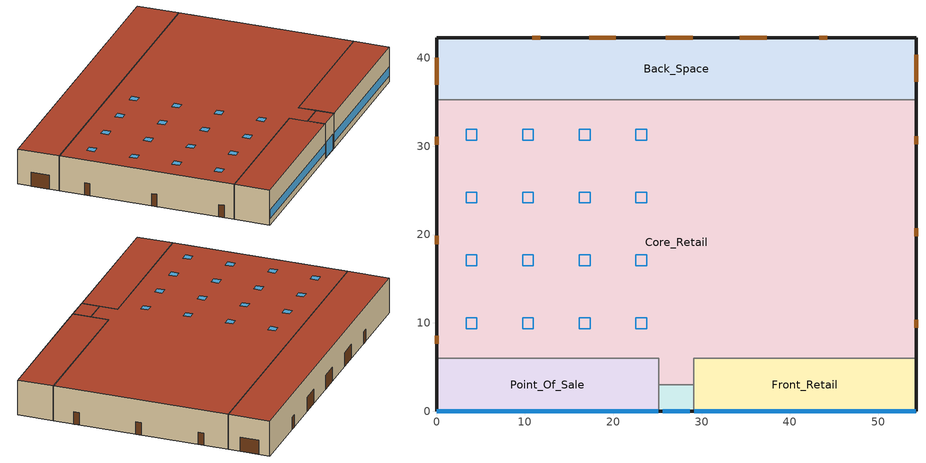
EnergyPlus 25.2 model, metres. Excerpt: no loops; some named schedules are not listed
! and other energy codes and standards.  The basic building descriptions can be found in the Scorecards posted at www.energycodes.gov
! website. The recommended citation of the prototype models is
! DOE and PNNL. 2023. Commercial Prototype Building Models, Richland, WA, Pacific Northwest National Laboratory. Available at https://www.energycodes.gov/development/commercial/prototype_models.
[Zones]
Back_Space
 floor ground (Back_Space_Floor_Ffactor): 54.27,35.27 0,35.27 0,42.27 54.27,42.27 z0
 wall outside (nonres_ext_wall_grd): 54.27,35.27 54.27,42.27 0,42.27 0,35.27 z0:6.1
 wall to Core_Retail (int_wall): 0,35.27 54.27,35.27 z0:6.1
 door (Swinging Door_con): 44.21,42.27 43.3,42.27 / 11.75,42.27 10.83,42.27 z0:2.13
 door (Overhead Door_con): 54.27,37.32 54.27,40.36 / 37.36,42.27 34.31,42.27 / 28.98,42.27 25.93,42.27 / 20.31,42.27 17.26,42.27 / 0,40.01 0,36.96 z0:2.44
 roof outside (nonres_roof): 0,35.27 54.27,35.27 54.27,42.27 0,42.27 z6.1
Core_Retail
 floor ground (Core_Retail_Floor_Ffactor): 25.14,3 25.14,6 0,6 0,35.27 54.27,35.27 54.27,6 29.14,6 29.14,3 z0
 wall outside (nonres_ext_wall_grd): 0,35.27 0,6 / 54.27,6 54.27,35.27 z0:6.1
 wall to Front_Retail (int_wall): 29.14,3 29.14,6 54.27,6 z0:6.1
 wall to Point_Of_Sale (int_wall): 0,6 25.14,6 25.14,3 z0:6.1
 wall to Front_Entry (int_wall): 25.14,3 29.14,3 z0:6.1
 door (Swinging Door_con): 0,8.54 0,7.62 / 0,19.84 0,18.93 / 0,31.06 0,30.15 / 54.27,9.44 54.27,10.35 / 54.27,19.81 54.27,20.72 / 54.27,30.23 54.27,31.15 z0:2.13
 roof outside (nonres_roof): 25.14,6 25.14,3 29.14,3 29.14,6 54.27,6 54.27,35.27 0,35.27 0,6 z6.1
 skylight (NonresSkylight_U_0.5_SHGC_0.4): 3.35,31.92 3.35,30.7 4.57,30.7 4.57,31.92 z6.1; 9.75,31.92 9.75,30.7 10.97,30.7 10.97,31.92 z6.1; 16.15,31.92 16.15,30.7 17.37,30.7 17.37,31.92 z6.1; 22.56,31.92 22.56,30.7 23.78,30.7 23.78,31.92 z6.1; 3.35,10.57 3.35,9.35 4.57,9.35 4.57,10.57 z6.1; 9.75,10.57 9.75,9.35 10.97,9.35 10.97,10.57 z6.1; 22.56,10.57 22.56,9.35 23.78,9.35 23.78,10.57 z6.1; 16.15,10.57 16.15,9.35 17.37,9.35 17.37,10.57 z6.1; 9.75,17.68 9.75,16.46 10.97,16.46 10.97,17.68 z6.1; 3.35,17.68 3.35,16.46 4.57,16.46 4.57,17.68 z6.1; 16.15,17.68 16.15,16.46 17.37,16.46 17.37,17.68 z6.1; 22.56,17.68 22.56,16.46 23.78,16.46 23.78,17.68 z6.1; 9.75,24.8 9.75,23.58 10.97,23.58 10.97,24.8 z6.1; 3.35,24.8 3.35,23.58 4.57,23.58 4.57,24.8 z6.1; 16.15,24.8 16.15,23.58 17.37,23.58 17.37,24.8 z6.1; 22.56,24.8 22.56,23.58 23.78,23.58 23.78,24.8 z6.1
Point_Of_Sale
 floor ground (Point_Of_Sale_Floor_Ffactor): 0,0 0,6 25.14,6 25.14,0 z0
 wall outside (nonres_ext_wall_grd): 0,6 0,0 25.14,0 z0:6.1
 wall to Front_Entry (int_wall): 25.14,0 25.14,3 z0:6.1
 window (NonresWindow_U_0.362_SHGC_0.359): 0.05,0 25.09,0 z1.14:2.66
 roof outside (nonres_roof): 0,6 0,0 25.14,0 25.14,6 z6.1
Front_Retail
 floor ground (Front_Retail_Floor_Ffactor): 54.27,0 29.14,0 29.14,6 54.27,6 z0
 wall outside (nonres_ext_wall_grd): 29.14,0 54.27,0 54.27,6 z0:6.1
 wall to Front_Entry (int_wall): 29.14,3 29.14,0 z0:6.1
 window (NonresWindow_U_0.362_SHGC_0.359): 29.19,0 54.22,0 z1.14:2.66
 roof outside (nonres_roof): 29.14,0 54.27,0 54.27,6 29.14,6 z6.1
Front_Entry
 floor ground (Front_Entry_Floor_Ffactor): 25.14,0 25.14,3 29.14,3 29.14,0 z0
 wall outside (nonres_ext_wall_grd): 25.14,0 29.14,0 z0:6.1
 window (NonresWindow_U_0.362_SHGC_0.359): 25.64,0 28.64,0 z0.05:2.66
 roof outside (nonres_roof): 25.14,3 25.14,0 29.14,0 29.14,3 z6.1
[Building]
RetailStandalone: North Axis {deg}=0; Terrain=City; Loads Convergence Tolerance Value {W}=0.04; Temperature Convergence Tolerance Value {deltaC}=0.2; Solar Distribution=FullInteriorAndExterior; Maximum Number of Warmup Days=25; Minimum Number of Warmup Days=6
[Site:Location]
Albuquerque.Intl.Sunport_NM_USA WMO=723650: Latitude {deg}=35.04; Longitude {deg}=-106.62; Time Zone {hr}=-7; Elevation {m}=1620
[SizingPeriod:DesignDay] Day of Month=21; Dry-Bulb Temperature Range Modifier Type=DefaultMultipliers; Humidity Condition Type=Wetbulb; Barometric Pressure {Pa}=83318; Rain Indicator=No; Snow Indicator=No; Daylight Saving Time Indicator=No
Name | Month | Day Type | Maximum Dry-Bulb Temperature {C} | Daily Dry-Bulb Temperature Range {deltaC} | Wetbulb or DewPoint at Maximum Dry-Bulb {C} | Wind Speed {m/s} | Wind Direction {deg} | Solar Model Indicator | Sky Clearness | ASHRAE Clear Sky Optical Depth for Beam Irradiance (taub) | ASHRAE Clear Sky Optical Depth for Diffuse Irradiance (taud)
Albuquerque.Intl.Sunport_NM_USA Ann Htg 99.6% Condns DB | 12 | WinterDesignDay | -7.9 | 0 | -7.9 | 3.2 | 0 | ASHRAEClearSky | 0
Albuquerque.Intl.Sunport_NM_USA Ann Clg .4% Condns DB=>MWB | 7 | SummerDesignDay | 35.1 | 13.5 | 15.7 | 4.4 | 220 | ASHRAETau |  | 0.463 | 1.887
[Site:WaterMainsTemperature]
Calculation Method=CORRELATION; Annual Average Outdoor Air Temperature {C}=13.6333; Maximum Difference In Monthly Average Outdoor Air Temperatures {deltaC}=23.5
[Site:GroundTemperature:FCfactorMethod]
13.7, 7, 2.1, 2.6, 4.3, 8.8, 13.9, 17.8, 23.2, 25.6, 24.1, 20.5
[Material:NoMass] Thermal Absorptance=0.9; Solar Absorptance=0.7; Visible Absorptance=0.7
Name | Roughness | Thermal Resistance {m2-K/W}
Opaque Door panel_con | MediumRough | 0.475973
Overhead Door_con Panel | MediumRough | 0.568097
Nonres_Roof_Insulation | MediumSmooth | 5.30668
Nonres_Exterior_Wall_Insulation_grd | MediumSmooth | 1.09083
[Construction]
Swinging Door_con: Opaque Door panel_con
Overhead Door_con: Overhead Door_con Panel
InteriorFurnishings: Std Wood 6inch
int_wall: G01 13mm gypsum board, G01 13mm gypsum board
nonres_roof: F13 Built-up roofing, Nonres_Roof_Insulation, F08 Metal surface
nonres_ext_wall_grd: 200mm Normalweight concrete wall, Nonres_Exterior_Wall_Insulation_grd, G01 13mm gypsum board
NonresWindow_U_0.362_SHGC_0.359: Nonres Window Glazing Layer
NonresSkylight_U_0.5_SHGC_0.4: Nonres Skylight Glazing Layer
[Material]
Name | Roughness | Thickness {m} | Conductivity {W/m-K} | Density {kg/m3} | Specific Heat {J/kg-K} | Thermal Absorptance | Solar Absorptance | Visible Absorptance
Std Wood 6inch | MediumSmooth | 0.15 | 0.12 | 540 | 1210 | 0.9 | 0.7 | 0.7
F08 Metal surface | Smooth | 0.0008 | 45.28 | 7824 | 500
F13 Built-up roofing | Rough | 0.0095 | 0.16 | 1120 | 1460 | 0.9 | 0.77
G01 13mm gypsum board | Smooth | 0.0127 | 0.16 | 800 | 1090 | 0.9 | 0.7 | 0.5
200mm Normalweight concrete wall | MediumRough | 0.2032 | 2.31 | 2322 | 832
[WindowMaterial:SimpleGlazingSystem]
Name | U-Factor {W/m2-K} | Solar Heat Gain Coefficient | Visible Transmittance
Nonres Window Glazing Layer | 2.05553 | 0.359 | 0.3949
Nonres Skylight Glazing Layer | 2.83913 | 0.4 | 0.4
[Construction:FfactorGroundFloor] F-Factor {W/m-K}=0.90012
Name | Area {m2} | PerimeterExposed {m}
Back_Space_Floor_Ffactor | 379.89 | 68.27
Core_Retail_Floor_Ffactor | 1600.48 | 58.54
Point_Of_Sale_Floor_Ffactor; Front_Retail_Floor_Ffactor | 150.81 | 31.135
Front_Entry_Floor_Ffactor | 12 | 4
[Zone] Type=1; Multiplier=1; Ceiling Height {m}=-9999; Floor Area {m2}=autocalculate; Part of Total Floor Area=Yes
Name | Volume {m3}
Back_Space | 2317.33
Core_Retail | 9762.95
Point_Of_Sale; Front_Retail | 919.941
Front_Entry | 73.2
[Daylighting:Controls]
Core_Retail_DaylCtrl: Zone or Space=Core_Retail; Daylighting Method=SplitFlux; Availability Schedule=DaylightAvailSch; Lighting Control Type=Continuousoff; Minimum Input Power Fraction for Continuous or ContinuousOff Dimming Control=0.2; Minimum Light Output Fraction for Continuous or ContinuousOff Dimming Control=0.2; Number of Stepped Control Steps=3; Probability Lighting will be Reset When Needed in Manual Stepped Control=1; Glare Calculation Daylighting Reference Point=Core_Retail_DaylRefPt1; Glare Calculation Azimuth Angle of View Direction Clockwise from Zone y-Axis {deg}=0; Maximum Allowable Discomfort Glare Index=22; Daylighting Reference Point 1=Core_Retail_DaylRefPt1; Fraction of Lights Controlled by Reference Point 1=0.25; Illuminance Setpoint at Reference Point 1 {lux}=538; Daylighting Reference Point 2=Core_Retail_DaylRefPt2; Fraction of Lights Controlled by Reference Point 2=0.25; Illuminance Setpoint at Reference Point 2 {lux}=538
[InternalMass] Construction=InteriorFurnishings
Name | Zone or ZoneList | Surface Area {m2}
Back_Space_InternalMass_1 | Back_Space | 759.78
Core_Retail_InternalMass_1 | Core_Retail | 3200.97
Point_Of_Sale_InternalMass_1 | Point_Of_Sale | 301.62
Front_Retail_InternalMass_1 | Front_Retail | 301.62
Front_Entry_InternalMass_1 | Front_Entry | 24
[People] Number of People Schedule=BLDG_OCC_SCH; Fraction Radiant=0.3; Sensible Heat Fraction=AUTOCALCULATE; Activity Level Schedule=ACTIVITY_SCH; Enable ASHRAE 55 Comfort Warnings=No; Mean Radiant Temperature Calculation Type=EnclosureAveraged; Work Efficiency Schedule=WORK_EFF_SCH; Clothing Insulation Calculation Method=ClothingInsulationSchedule; Clothing Insulation Schedule=CLOTHING_SCH; Air Velocity Schedule=AIR_VELO_SCH; Thermal Comfort Model 1 Type=FANGER
Name | Zone or ZoneList or Space or SpaceList | Number of People Calculation Method | Floor Area per Person {m2/person} | Number of People
Back_Space | Back_Space | Area/Person | 46.452
Core_Retail | Core_Retail | Area/Person | 6.193
Point_Of_Sale | Point_Of_Sale | Area/Person | 6.193
Front_Retail | Front_Retail | Area/Person | 6.193
Front_Entry | Front_Entry | People |  | 1.938
[Lights] Design Level Calculation Method=Watts/Area; Return Air Fraction=0; Fraction Radiant=0.7; Fraction Visible=0.2; Fraction Replaceable=1; Return Air Fraction Calculated from Plenum Temperature=No
Name | Zone or ZoneList or Space or SpaceList | Schedule | Watts per Floor Area {W/m2}
Back_Space_Lights | Back_Space | ltg_sch_back | 4.67393
Core_Retail_Lights | Core_Retail | ltg_sch_core | 11.30209
Point_Of_Sale_Lights | Point_Of_Sale | ltg_sch_sale | 11.30209
Front_Retail_Lights | Front_Retail | ltg_sch_front | 11.30209
Front_Entry_Lights | Front_Entry | ltg_sch_entry | 7.53473
[ElectricEquipment] Schedule=BLDG_EQUIP_SCH; Design Level Calculation Method=EquipmentLevel; Fraction Latent=0; Fraction Radiant=0.5; Fraction Lost=0
Name | Zone or ZoneList or Space or SpaceList | Design Level {W}
Back_Space_MiscPlug_Equip | Back_Space | 3065.71
Core_Retail_MiscPlug_Equip | Core_Retail | 5169.56
Point_Of_Sale_MiscPlug_Equip | Point_Of_Sale | 3245.43
Front_Retail_MiscPlug_Equip | Front_Retail | 487.1163
[ZoneInfiltration:DesignFlowRate] Temperature Term Coefficient=0; Velocity Squared Term Coefficient=0
Name | Zone or ZoneList or Space or SpaceList | Schedule | Design Flow Rate Calculation Method | Flow Rate per Exterior Surface Area {m3/s-m2} | Constant Term Coefficient | Velocity Term Coefficient | Design Flow Rate {m3/s}
Back_Space_Infiltration | Back_Space | INFIL_SCH_PNNL | Flow/ExteriorWallArea | 0.000569572 | 0 | 0.224
Core_Retail_Infiltration | Core_Retail | INFIL_SCH_PNNL | Flow/ExteriorWallArea | 0.000569572 | 0 | 0.224
Point_Of_Sale_Infiltration | Point_Of_Sale | INFIL_SCH_PNNL | Flow/ExteriorWallArea | 0.000569572 | 0 | 0.224
Front_Retail_Infiltration | Front_Retail | INFIL_SCH_PNNL | Flow/ExteriorWallArea | 0.000569572 | 0 | 0.224
Front_Entry_Infiltration | Front_Entry | INFIL_SCH_PNNL | Flow/ExteriorWallArea | 0.000569572 | 0 | 0.224
Front_Entry_Door_Infiltration | Front_Entry | INFIL_Door_Opening_SCH | Flow/Zone |  | 1 | 0 | 0.937287
[Exterior:Lights] Control Option=AstronomicalClock
Name | Schedule | Design Level {W}
Exterior_Lights_a | Exterior_lighting_schedule_a | 358.54
Exterior_Lights_b | Exterior_lighting_schedule_b_2016 | 3462.32
[EnergyManagementSystem:Sensor]
Name | Output:Variable or Output:Meter Index Key | Output:Variable or Output:Meter
Front_Entry_LSr | Front_Entry | Zone Lights Electricity Rate
Front_Entry_Occ_Sensor | Front_Entry | People Occupant Count
OAT | Environment | Site Outdoor Air Drybulb Temperature
OAT_F |  | Site Outdoor Air Drybulb Temperature
[EnergyManagementSystem:InternalVariable]
Front_Entry_Area: Internal Data Index Key=Front_Entry; Internal Data Type=Zone Floor Area
[EnergyManagementSystem:Actuator]
Name | Actuated Component Unique | Actuated Component Type | Actuated Component Control Type
Back_Space_Light_Actuator | Back_Space_lights | Lights | Electricity Rate
Core_Retail_Light_Actuator | Core_Retail_lights | Lights | Electricity Rate
Point_Of_Sale_Light_Actuator | Point_Of_Sale_lights | Lights | Electricity Rate
Front_Retail_Light_Actuator | Front_Retail_lights | Lights | Electricity Rate
Front_Entry_Light_Actuator | Front_Entry_lights | Lights | Electricity Rate
CLGSETP_SCH_Actuator | CLGSETP_SCH_Yes_Optimum | Schedule:Compact | Schedule Value
HTGSETP_SCH_Actuator | HTGSETP_SCH_Yes_Optimum | Schedule:Compact | Schedule Value
FrontEntry_Coil | FrontEntry_CoilSched | Schedule:Compact | Schedule Value
FrontEntry_Fan | FrontEntry_FanSched | Schedule:Compact | Schedule Value
[EnergyManagementSystem:Program]
SET_Back_Space_Light_EMS_Program: SET Back_Space_LSr_IP=0.093*Back_Space_LSr/Back_Space_Area; IF (Back_Space_Occ_Sensor <= 0) && (Back_Space_LSr_IP >= 0.02); SET Back_Space_Light_Actuator = 0.02*Back_Space_Area/0.09290304; ELSE; SET Back_Space_Light_Actuator = NULL; ENDIF
SET_Core_Retail_Light_EMS_Program: SET Core_Retail_LSr_IP=0.093*Core_Retail_LSr/Core_Retail_Area; IF (Core_Retail_Occ_Sensor <= 0) && (Core_Retail_LSr_IP >= 0.02); SET Core_Retail_Light_Actuator = 0.02*Core_Retail_Area/0.09290304; ELSE; SET Core_Retail_Light_Actuator = NULL; ENDIF
SET_Point_Of_Sale_Light_EMS_Program: SET Point_Of_Sale_LSr_IP=0.093*Point_Of_Sale_LSr/Point_Of_Sale_Area; IF (Point_Of_Sale_Occ_Sensor <= 0) && (Point_Of_Sale_LSr_IP >= 0.02); SET Point_Of_Sale_Light_Actuator = 0.02*Point_Of_Sale_Area/0.09290304; ELSE; SET Point_Of_Sale_Light_Actuator = NULL; ENDIF
SET_Front_Retail_Light_EMS_Program: SET Front_Retail_LSr_IP=0.093*Front_Retail_LSr/Front_Retail_Area; IF (Front_Retail_Occ_Sensor <= 0) && (Front_Retail_LSr_IP >= 0.02); SET Front_Retail_Light_Actuator = 0.02*Front_Retail_Area/0.09290304; ELSE; SET Front_Retail_Light_Actuator = NULL; ENDIF
SET_Front_Entry_Light_EMS_Program: SET Front_Entry_LSr_IP=0.093*Front_Entry_LSr/Front_Entry_Area; IF (Front_Entry_Occ_Sensor <= 0) && (Front_Entry_LSr_IP >= 0.02); SET Front_Entry_Light_Actuator = 0.02*Front_Entry_Area/0.09290304; ELSE; SET Front_Entry_Light_Actuator = NULL; ENDIF
OA_BASED_OPTIMUM_START_EMS_Program: IF DaylightSavings==0 && DayOfWeek>1 && Hour==5 && OAT<23.9 && OAT>1.7; SET CLGSETP_SCH_Actuator = 29.4; SET HTGSETP_SCH_Actuator = 15.6; ELSEIF DaylightSavings==0 && DayOfWeek==1 && Hour==7 && OAT<23.9 && OAT>1.7; SET CLGSETP_SCH_Actuator = 29.4; SET HTGSETP_SCH_Actuator = 15.6; ELSEIF DaylightSavings==1 && DayOfWeek>1 && Hour==4 && OAT<23.9 && OAT>1.7; SET CLGSETP_SCH_Actuator = 29.4; SET HTGSETP_SCH_Actuator = 15.6; ELSEIF DaylightSavings==1 && DayOfWeek==1 && Hour==6 && OAT<23.9 && OAT>1.7; SET CLGSETP_SCH_Actuator = 29.4; SET HTGSETP_SCH_Actuator = 15.6; ELSE; SET CLGSETP_SCH_Actuator = NULL; SET HTGSETP_SCH_Actuator = NULL; ENDIF
FrontEntry_HeaterControl: SET OAT_F = (OAT_F*1.8)+32; IF OAT_F > 45; SET FrontEntry_Coil = 0; SET FrontEntry_Fan = 0; ELSE; SET FrontEntry_Coil = 1; SET FrontEntry_Fan = 1; ENDIF
[EnergyManagementSystem:ProgramCallingManager]
SET_Back_Space_Light_EMS_Program_Prog_Manager: BeginTimestepBeforePredictor; SET_Back_Space_Light_EMS_Program
SET_Core_Retail_Light_EMS_Program_Prog_Manager: BeginTimestepBeforePredictor; SET_Core_Retail_Light_EMS_Program
SET_Point_Of_Sale_Light_EMS_Program_Prog_Manager: BeginTimestepBeforePredictor; SET_Point_Of_Sale_Light_EMS_Program
SET_Front_Retail_Light_EMS_Program_Prog_Manager: BeginTimestepBeforePredictor; SET_Front_Retail_Light_EMS_Program
SET_Front_Entry_Light_EMS_Program_Prog_Manager: BeginTimestepBeforePredictor; SET_Front_Entry_Light_EMS_Program
OA_BASED_OPTIMUM_START_EMS_Program Manager: BeginTimestepBeforePredictor; OA_BASED_OPTIMUM_START_EMS_Program
FrontEntry_HeaterManager: BeginTimestepBeforePredictor; FrontEntry_HeaterControl
[Sizing:Zone]
Front_Entry: Zone Cooling Design Supply Air Temperature Input Method=SupplyAirTemperature; Zone Cooling Design Supply Air Temperature {C}=12.8; Zone Heating Design Supply Air Temperature Input Method=SupplyAirTemperature; Zone Heating Design Supply Air Temperature {C}=40; Zone Cooling Design Supply Air Humidity Ratio {kgWater/kgDryAir}=0.007; Zone Heating Design Supply Air Humidity Ratio {kgWater/kgDryAir}=0.008; Design Specification Outdoor Air Object=SZ DSOA Front_Entry; Cooling Design Air Flow Method=DesignDay; Cooling Design Air Flow Rate {m3/s}=0; Cooling Minimum Air Flow Fraction=0; Heating Design Air Flow Method=DesignDay; Heating Design Air Flow Rate {m3/s}=0; Zone Load Sizing Method=Sensible Load Only No Latent Load; Zone Latent Cooling Design Supply Air Humidity Ratio Input Method=HumidityRatioDifference; Zone Cooling Design Supply Air Humidity Ratio Difference {kgWater/kgDryAir}=0.005; Zone Latent Heating Design Supply Air Humidity Ratio Input Method=HumidityRatioDifference; Zone Humidification Design Supply Air Humidity Ratio Difference {kgWater/kgDryAir}=0.005
[DesignSpecification:OutdoorAir]
SZ DSOA Front_Entry: Outdoor Air Method=Flow/Area; Outdoor Air Flow per Zone Floor Area {m3/s-m2}=0.0011811
[ZoneControl:Thermostat]
Front_Entry Thermostat: Zone or ZoneList=Front_Entry; Control Type Schedule=Single Zone Control Type Sched; Control 1=Front_Entry Heating SP
[Coil:Heating:Fuel]
Front_Entry Unit Heater Heating Coil: Availability Schedule=FrontEntry_CoilSched; Fuel Type=NaturalGas; Burner Efficiency=0.8; Nominal Capacity {W}=AUTOSIZE; On Cycle Parasitic Electric Load {W}=0; Off Cycle Parasitic Fuel Load {W}=0
[Zone equipment]
Front_Entry: Front_Entry Unit Heater
[AvailabilityManager:NightCycle] Applicability Schedule=Always_On; Fan Schedule=HVACOperationSchd; Control Type=CycleOnAny; Thermostat Tolerance {deltaC}=1; Cycling Run Time Control Type=FixedRunTime; Cycling Run Time {s}=1800
PSZ-AC:1 Availability Manager; PSZ-AC:2 Availability Manager; PSZ-AC:3 Availability Manager; PSZ-AC:4 Availability Manager
[ThermostatSetpoint:SingleHeating]
Front_Entry Heating SP: Setpoint Temperature Schedule=HTGSETP_SCH_FrontEntry_STD2013
[ZoneHVAC:UnitHeater]
Front_Entry Unit Heater: Availability Schedule=ALWAYS_ON; Supply Air Fan=Front_Entry Unit Heater Fan; Maximum Supply Air Flow Rate {m3/s}=AUTOSIZE; Heating Coil=Front_Entry Unit Heater Heating Coil; Supply Air Fan Operation During No Heating=No; Maximum Hot Water or Steam Flow Rate {m3/s}=AUTOSIZE; Minimum Hot Water or Steam Flow Rate {m3/s}=0; Heating Convergence Tolerance=0.001
[Fan:ConstantVolume]
Front_Entry Unit Heater Fan: Availability Schedule=FrontEntry_FanSched; Fan Total Efficiency=0.536; Pressure Rise {Pa}=49.8; Maximum Flow Rate {m3/s}=AUTOSIZE; Motor Efficiency=0.825; Motor In Airstream Fraction=1
[SCHEDULE:COMPACT]
ltg_sch_entry: Through: 12/31, For: SummerDesignDay, Until: 24:00, 1, For: WinterDesignDay, Until: 24:00, 0, For: Weekdays, Until: 7:00, 0.0275, Until: 8:00, 0.11, Until: 9:00, 0.22, Until: 18:00, 0.495, Until: 21:00, 0.275, Until: 22:00, 0.11, Until: 24:00, 0.0275, For: Saturday, Until: 7:00, 0.0275, Until: 8:00, 0.055, Until: 9:00, 0.165, Until: 10:00, 0.33, Until: 18:00, 0.495, Until: 19:00, 0.275, Until: 21:00, 0.165, Until: 22:00, 0.055, Until: 24:00, 0.0275, For: AllOtherDays, Until: 9:00, 0.0275, Until: 10:00, 0.055, Until: 12:00, 0.22, Until: 17:00, 0.33, Until: 18:00, 0.22, Until: 19:00, 0.11, Until: 24:00, 0.0275
ltg_sch_core; ltg_sch_sale; ltg_sch_front: Through: 12/31, For: SummerDesignDay, Until: 24:00, 1, For: WinterDesignDay, Until: 24:00, 0, For: Weekdays, Until: 7:00, 0.05, Until: 8:00, 0.2, Until: 9:00, 0.4, Until: 18:00, 0.9, Until: 21:00, 0.5, Until: 22:00, 0.2, Until: 24:00, 0.05, For: Saturday, Until: 7:00, 0.05, Until: 8:00, 0.1, Until: 9:00, 0.3, Until: 10:00, 0.6, Until: 18:00, 0.9, Until: 19:00, 0.5, Until: 21:00, 0.3, Until: 22:00, 0.1, Until: 24:00, 0.05, For: AllOtherDays, Until: 9:00, 0.05, Until: 10:00, 0.1, Until: 12:00, 0.4, Until: 17:00, 0.6, Until: 18:00, 0.4, Until: 19:00, 0.2, Until: 24:00, 0.05
ltg_sch_back: Through: 12/31, For: SummerDesignDay, Until: 24:00, 1, For: WinterDesignDay, Until: 24:00, 0, For: Weekdays, Until: 7:00, 0.02323, Until: 8:00, 0.09293, Until: 9:00, 0.18587, Until: 18:00, 0.4182, Until: 21:00, 0.23234, Until: 22:00, 0.09293, Until: 24:00, 0.02323, For: Saturday, Until: 7:00, 0.02323, Until: 8:00, 0.04647, Until: 9:00, 0.1394, Until: 10:00, 0.2788, Until: 18:00, 0.4182, Until: 19:00, 0.23234, Until: 21:00, 0.1394, Until: 22:00, 0.04647, Until: 24:00, 0.02323, For: AllOtherDays, Until: 9:00, 0.02323, Until: 10:00, 0.04647, Until: 12:00, 0.18587, Until: 17:00, 0.2788, Until: 18:00, 0.18587, Until: 19:00, 0.09293, Until: 24:00, 0.02323
[Schedule:Compact]
BLDG_OCC_SCH: Through: 12/31, For: Weekdays, Until: 07:00, 0, Until: 08:00, 0.1, Until: 09:00, 0.2, Until: 11:00, 0.5, Until: 15:00, 0.7, Until: 16:00, 0.8, Until: 17:00, 0.7, Until: 19:00, 0.5, Until: 21:00, 0.3, Until: 24:00, 0, For: SummerDesignDay, Until: 24:00, 1, For: Saturday, Until: 07:00, 0, Until: 08:00, 0.1, Until: 09:00, 0.2, Until: 10:00, 0.5, Until: 11:00, 0.6, Until: 17:00, 0.8, Until: 18:00, 0.6, Until: 21:00, 0.2, Until: 22:00, 0.1, Until: 24:00, 0, For: WinterDesignDay, Until: 24:00, 0, For: Sunday Holidays AllOtherDays, Until: 09:00, 0, Until: 10:00, 0.1, Until: 12:00, 0.2, Until: 17:00, 0.4, Until: 18:00, 0.2, Until: 19:00, 0.1, Until: 24:00, 0
BLDG_EQUIP_SCH: Through: 12/31, For: Weekdays, Until: 07:00, 0.197373, Until: 08:00, 0.39888, Until: 09:00, 0.59832, Until: 19:00, 0.897481, Until: 20:00, 0.698041, Until: 21:00, 0.698041, Until: 22:00, 0.197373, Until: 24:00, 0.197373, For: Saturday, Until: 07:00, 0.148029, Until: 08:00, 0.29916, Until: 09:00, 0.4986, Until: 10:00, 0.797761, Until: 18:00, 0.897481, Until: 19:00, 0.698041, Until: 21:00, 0.4986, Until: 22:00, 0.29916, Until: 24:00, 0.148029, For: SummerDesignDay, Until: 24:00, 1, For: WinterDesignDay, Until: 24:00, 0, For: Sunday Holidays AllOtherDays, Until: 09:00, 0.148029, Until: 10:00, 0.29916, Until: 12:00, 0.59832, Until: 17:00, 0.797761, Until: 18:00, 0.59832, Until: 19:00, 0.39888, Until: 24:00, 0.148029
ACTIVITY_SCH: Through: 12/31, For: AllDays, Until: 24:00, 120
WORK_EFF_SCH: Through: 12/31, For: AllDays, Until: 24:00, 0
AIR_VELO_SCH: Through: 12/31, For: AllDays, Until: 24:00, 0.2
CLOTHING_SCH: Through: 04/30, For: AllDays, Until: 24:00, 1, Through: 09/30, For: AllDays, Until: 24:00, 0.5, Through: 12/31, For: AllDays, Until: 24:00, 1
DaylightAvailSch: Through: 12/31, For: SummerDesignDay WinterDesignDay, Until: 24:00, 0, For: AllOtherDays, Until: 24:00, 1
